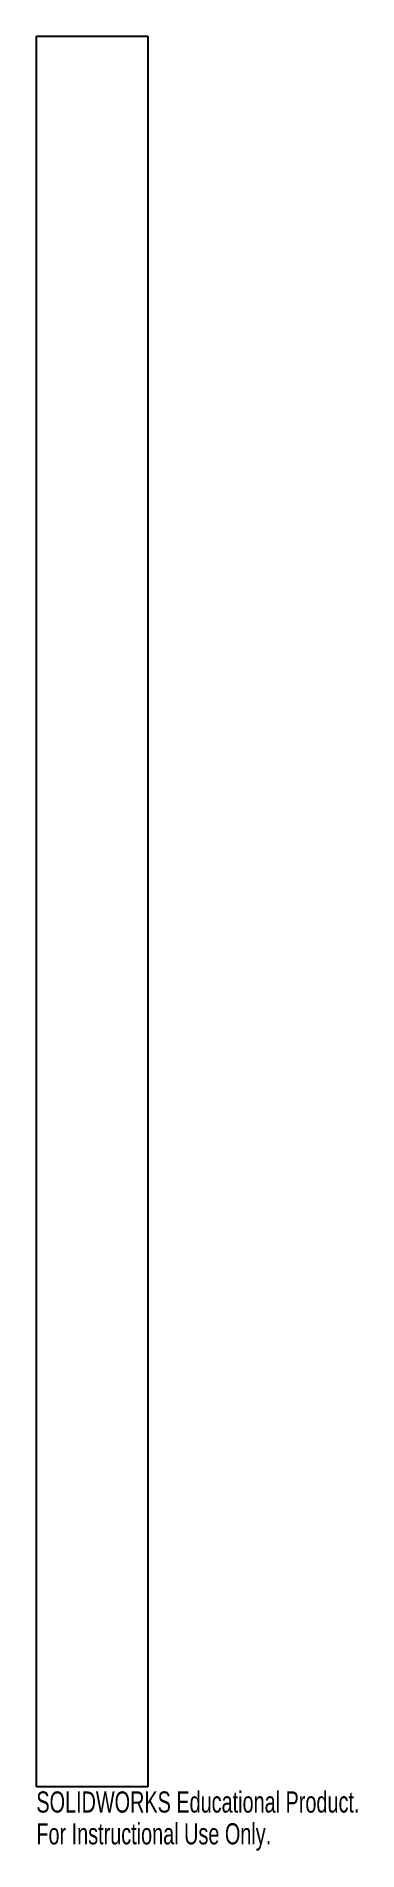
# Model space of a CAD drawing. Header units: inches. Extents: x 0 to 2.9, y -16.3 to 0.
import ezdxf

# ---------------------------------------------------------------- set-up
doc = ezdxf.new("R2010")
doc.units = ezdxf.units.IN
doc.header["$MEASUREMENT"] = 0
doc.styles.add('SLDTEXTSTYLE0', font='TXT', dxfattribs={"width": 0.7})

msp = doc.modelspace()

# ---------------------------------------------------------------- linework, layer by layer
at = {"color": 7, "linetype": 'Continuous', "lineweight": 25}
for p, q in [((0, -15.75), (0, 0)), ((0, 0), (1, 0)), ((1, 0), (1, -15.75)), ((1, -15.75), (0, -15.75))]:
    msp.add_line(p, q, dxfattribs=at)

# ---------------------------------------------------------------- texts
at = {"color": 7, "linetype": 'Continuous', "char_height": 0.1903, "attachment_point": 1, "style": 'SLDTEXTSTYLE0'}
for s, insert in [('SOLIDWORKS Educational Product.', (0, -15.79)), ('For Instructional Use Only.', (0, -16.076))]:
    msp.add_mtext(s, dxfattribs=dict(at, insert=insert))

doc.saveas('drawing.dxf')
